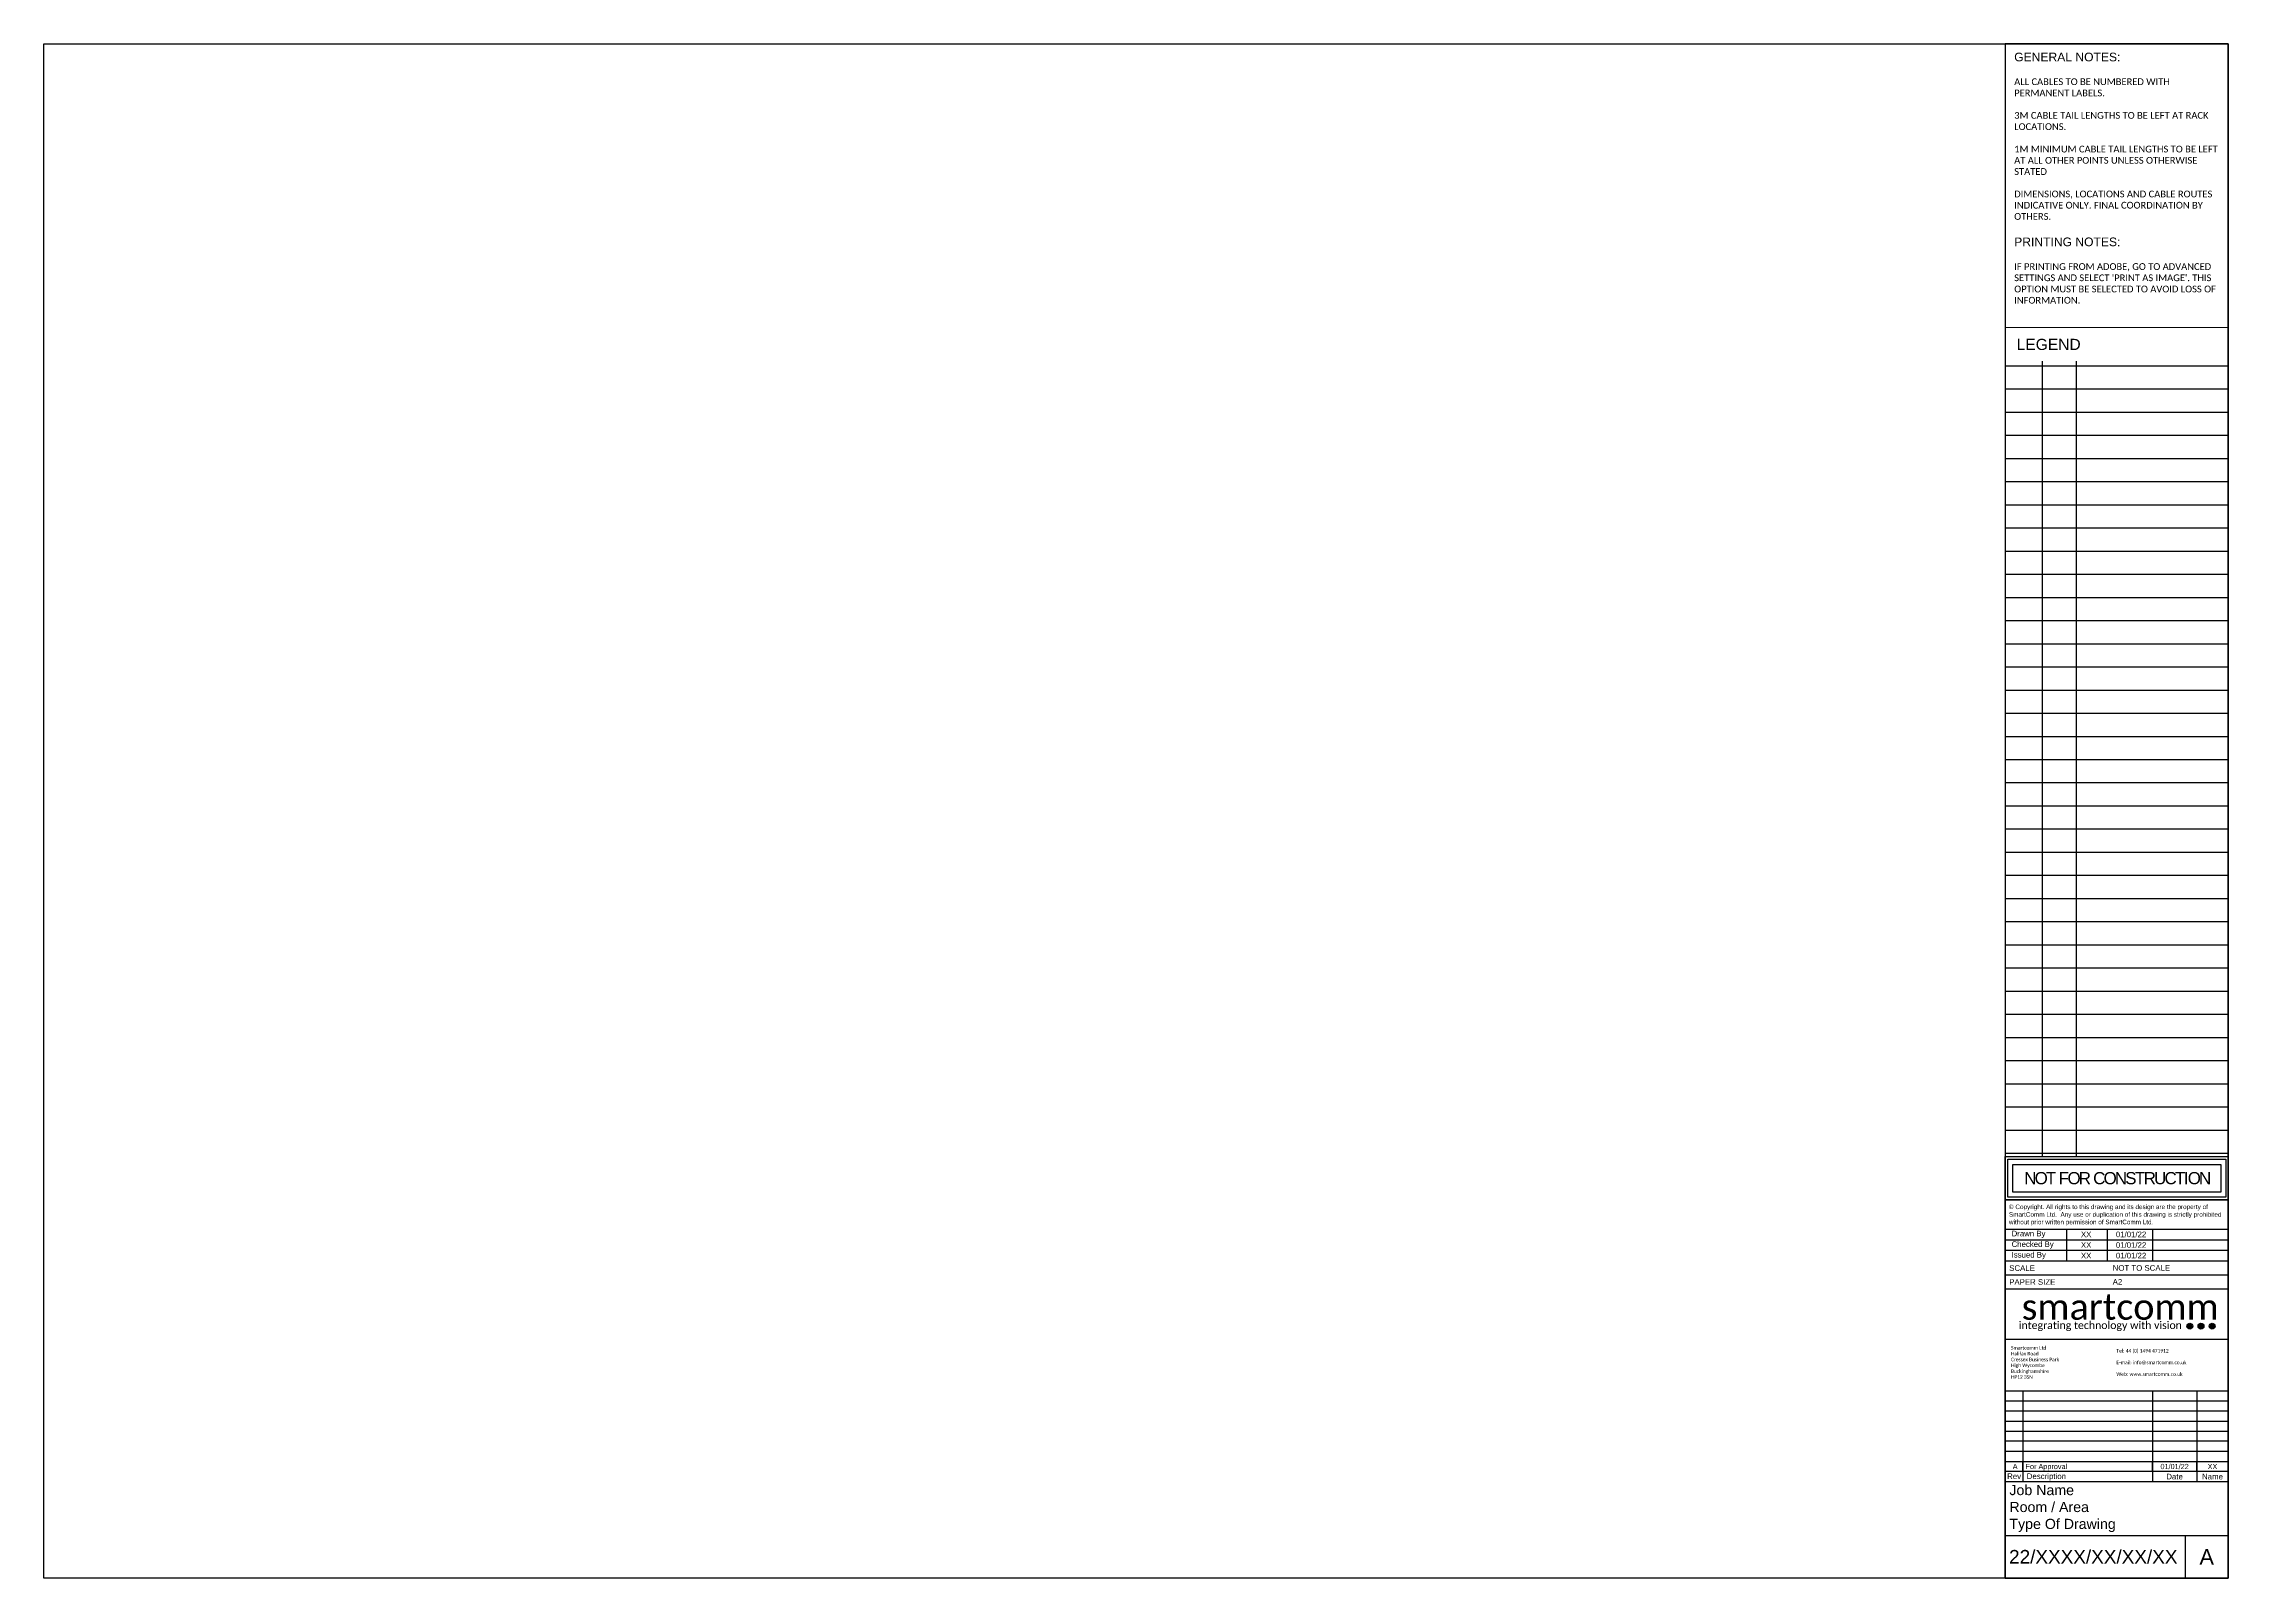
# Paper-space layout 'Layout A2' of a CAD drawing. Header units: millimetres. Extents: x 9 to 573, y 6 to 402.
# The model-space entities are those that its viewports show. They can reach past a viewport. Long polylines and large blocks are cut down to what shows.
import ezdxf
from ezdxf.enums import TextEntityAlignment as Align

# ---------------------------------------------------------------- set-up
doc = ezdxf.new("R2010")
doc.units = ezdxf.units.MM
doc.layers.add('SC - TITLE_BLOCK', color=7, linetype='Continuous')
doc.layers.add('SC - Xlines', color=252, linetype='Continuous', plot=False)
doc.styles.add('CALIBRI', font='calibri.ttf')
doc.styles.get("Standard").update_dxf_attribs({"font": 'arial.ttf', "height": 35})
doc.styles.add('STYLE1', font='arial.ttf', dxfattribs={"height": 50})

# ---------------------------------------------------------------- blocks, each defined once
blk = doc.blocks.new('DrawnChkIss')
at = {"layer": 'SC - TITLE_BLOCK'}
for p, q in [((0, 9.05), (44.13, 9.05)), ((12.21, 2.75), (12.21, 9.05)), ((20.25, 2.75), (20.25, 9.05)), ((29.13, 9.05), (29.13, 2.75)), ((0, 6.95), (44.13, 6.95)), ((0, 4.85), (44.13, 4.85)), ((0, 2.75), (44.13, 2.75))]:
    blk.add_line(p, q, dxfattribs=at)
at = {"layer": 'SC - TITLE_BLOCK', "char_height": 1.1057, "width": 10.9483, "attachment_point": 4}
for s, insert in [('{\\fArial|b0|i0|c0|p34;Drawn By}', (1.26, 8)), ('{\\fArial|b0|i0|c0|p34;Checked By}', (1.26, 5.9)), ('{\\fArial|b0|i0|c0|p34;Issued By}', (1.26, 3.8))]:
    blk.add_mtext(s, dxfattribs=dict(at, insert=insert))
at = {"layer": 'SC - TITLE_BLOCK', "style": 'STYLE1'}
for tag, p in [('INITIALS', (16.01, 8)), ('INITIALS', (16.01, 5.9)), ('INITIALS', (16.01, 3.8)), ('DRAWDATE', (24.89, 8)), ('ISSUEDATE', (24.89, 3.8)), ('CHKDDATE', (24.89, 5.9))]:
    blk.add_attdef(tag, text='', height=1.11, dxfattribs=at).set_placement(p, align=Align.MIDDLE_CENTER)
blk = doc.blocks.new('RevisionDTLS')
at = {"layer": 'SC - TITLE_BLOCK', "ltscale": 5}
for p, q in [((3.4, 0), (3.4, 1.94)), ((28.3, 0), (28.3, 1.94)), ((36.8, 0), (36.8, 1.94))]:
    blk.add_line(p, q, dxfattribs=at)
blk.add_lwpolyline([(0, 1.94), (42.87, 1.94), (42.87, 0), (0, 0)], close=True, dxfattribs=at)
blk.add_attdef('REV', text='', height=1, dxfattribs=at).set_placement((1.9, 0.97), align=Align.MIDDLE)
blk.add_attdef('DESCRIPTION', text='', height=1, dxfattribs=at).set_placement((3.9, 0.97), align=Align.MIDDLE_LEFT)
for tag, p in [('DATE', (32.55, 0.97)), ('INITIAL', (39.83, 0.97))]:
    blk.add_attdef(tag, text='', height=1, dxfattribs=at).set_placement(p, align=Align.MIDDLE_CENTER)
blk = doc.blocks.new('*U55')
at = {"layer": 'SC - TITLE_BLOCK'}
for points in [[(-28.8, 11.19), (28.8, 11.19), (28.8, 0), (-28.8, 0)], [(-28.15, 10.44), (28.15, 10.44), (28.15, 0.65), (-28.15, 0.65)], [(-26.84, 9.14), (26.84, 9.14), (26.84, 1.96), (-26.84, 1.96)]]:
    blk.add_lwpolyline(points, close=True, dxfattribs=at)
at = {"layer": 'SC - TITLE_BLOCK', "insert": (0, 5.55), "char_height": 3.1388, "width": 53.6862, "attachment_point": 5, "style": 'STYLE1'}
blk.add_mtext('{\\T0.85;NOT FOR CONSTRUCTION}', dxfattribs=at)
blk = doc.blocks.new('SMARTCOMM LOGO 2019')
at = {"layer": 'SC - TITLE_BLOCK', "ltscale": 5, "true_color": 0x0fce74}
h = blk.add_hatch(color=112, dxfattribs=at)
h.dxf.hatch_style = 1
edge = h.paths.add_edge_path()
edge.add_arc((14.16, -2.37), 0.569, 0, 360)
h = blk.add_hatch(color=112, dxfattribs=at)
h.dxf.hatch_style = 1
edge = h.paths.add_edge_path()
edge.add_arc((16.32, -2.37), 0.569, 0, 360)
h = blk.add_hatch(color=112, dxfattribs=at)
h.dxf.hatch_style = 1
edge = h.paths.add_edge_path()
edge.add_arc((18.48, -2.37), 0.569, 0, 360)
at = {"layer": 'SC - TITLE_BLOCK', "color": 112, "ltscale": 5, "true_color": 0x0fce74}
for centre in [(14.16, -2.37), (16.32, -2.37), (18.48, -2.37)]:
    blk.add_circle(centre, 0.569, dxfattribs=at)
at = {"layer": 'SC - TITLE_BLOCK', "ltscale": 5, "insert": (0, 1.36), "char_height": 5, "attachment_point": 5, "style": 'CALIBRI'}
blk.add_mtext_dynamic_manual_height_columns('\\pxqd;{\\C232;\\c6885326;smart\\C253;\\c10396581;comm}', width=36.8648, gutter_width=48.7, heights=[0], dxfattribs=at)
at = {"layer": 'SC - TITLE_BLOCK', "ltscale": 5, "insert": (-3.19, -2.37), "char_height": 1.47, "attachment_point": 5, "line_spacing_factor": 0.816327, "style": 'CALIBRI'}
blk.add_mtext_dynamic_manual_height_columns('{\\C253;\\c10396581;integrating technology with} {\\C232;\\c6885326;vision}', width=69.6177, gutter_width=48.7, heights=[0], dxfattribs=at)

msp = doc.modelspace()

# ---------------------------------------------------------------- linework, layer by layer
at = {"ltscale": 5}
msp.add_lwpolyline([(-68720.947, 22431.458), (-71111.023, 22431.458), (-71111.023, 11585.862), (-68720.947, 11585.862)], close=True, dxfattribs=at)
at = {"layer": 'SC - Xlines', "ltscale": 5, "transparency": 33554483}
for p, q in [((-68720.947, 22000), (-71111.023, 22000)), ((-68720.947, 21760.778), (-71111.023, 21760.778)), ((-68720.947, 21521.556), (-71111.023, 21521.556)), ((-68720.947, 21282.335), (-71111.023, 21282.335)), ((-68720.947, 21043.113), (-71111.023, 21043.113)), ((-68720.947, 20803.891), (-71111.023, 20803.891)), ((-68720.947, 20564.669), (-71111.023, 20564.669)), ((-68720.947, 20325.448), (-71111.023, 20325.448)), ((-68720.947, 20086.226), (-71111.023, 20086.226)), ((-68720.947, 19847.004), (-71111.023, 19847.004)), ((-68720.947, 19607.782), (-71111.023, 19607.782)), ((-68720.947, 19368.56), (-71111.023, 19368.56)), ((-68720.947, 19129.339), (-71111.023, 19129.339)), ((-68720.947, 18890.117), (-71111.023, 18890.117)), ((-68720.947, 18650.895), (-71111.023, 18650.895)), ((-68720.947, 18411.673), (-71111.023, 18411.673)), ((-68720.947, 18172.451), (-71111.023, 18172.451)), ((-68720.947, 17933.23), (-71111.023, 17933.23)), ((-68720.947, 17694.008), (-71111.023, 17694.008)), ((-68720.947, 17454.786), (-71111.023, 17454.786)), ((-68720.947, 17215.564), (-71111.023, 17215.564)), ((-68720.947, 16976.342), (-71111.023, 16976.342)), ((-68720.947, 16737.121), (-71111.023, 16737.121)), ((-68720.947, 16497.899), (-71111.023, 16497.899)), ((-68720.947, 16258.677), (-71111.023, 16258.677)), ((-68720.947, 16019.455), (-71111.023, 16019.455)), ((-68720.947, 15780.234), (-71111.023, 15780.234)), ((-68720.947, 15541.012), (-71111.023, 15541.012)), ((-68720.947, 15301.79), (-71111.023, 15301.79)), ((-68720.947, 15062.568), (-71111.023, 15062.568)), ((-68720.947, 14823.346), (-71111.023, 14823.346)), ((-68720.947, 14584.125), (-71111.023, 14584.125)), ((-68720.947, 14344.903), (-71111.023, 14344.903)), ((-68720.947, 14105.681), (-71111.023, 14105.681)), ((-68720.947, 13866.459), (-71111.023, 13866.459))]:
    msp.add_line(p, q, dxfattribs=at)
at = {"layer": 'SC - Xlines', "ltscale": 5}
msp.add_lwpolyline([(-68720.947, 22431.458), (-71111.023, 22431.458), (-71111.023, 11585.862), (-68720.947, 11585.862)], close=True, dxfattribs=at)
at = {"layer": 'SC - Xlines', "ltscale": 5, "transparency": 33554483}
for points in [[(-70710.312, 22050.204), (-70710.312, 12808.235)], [(-70359.453, 22050.204), (-70359.453, 12808.235)]]:
    msp.add_lwpolyline(points, dxfattribs=at)

psp = doc.layouts.new('Layout A2')

# ---------------------------------------------------------------- linework, layer by layer
at = {"ltscale": 5}
psp.add_lwpolyline([(515.38, 80.58), (515.38, 67.53)], dxfattribs=at)
at = {"layer": 'SC - TITLE_BLOCK'}
for p, q in [((515.38, 84.17), (572.98, 84.17)), ((515.38, 80.58), (572.98, 80.58)), ((515.38, 67.53), (572.98, 67.53)), ((515.38, 54.24), (572.98, 54.24)), ((515.38, 51.63), (572.98, 51.63)), ((519.96, 54.24), (519.96, 30.74)), ((553.4, 54.24), (553.4, 30.75)), ((564.82, 54.24), (564.82, 30.75)), ((515.38, 49.02), (572.98, 49.02)), ((515.38, 46.41), (572.98, 46.41)), ((515.38, 43.8), (572.98, 43.8)), ((572.98, 41.19), (515.38, 41.19)), ((515.38, 38.58), (572.98, 38.58)), ((515.39, 35.97), (572.98, 35.97)), ((572.98, 33.36), (515.39, 33.36)), ((515.39, 30.75), (572.98, 30.75)), ((515.38, 16.88), (572.98, 16.88)), ((561.82, 16.88), (561.82, 5.79))]:
    psp.add_line(p, q, dxfattribs=at)
for points in [[(8.83, 402.12), (572.98, 402.12), (572.98, 5.79), (8.83, 5.79)], [(515.38, 5.79), (572.98, 5.79), (572.98, 402.12), (515.38, 402.12)], [(515.38, 103.56), (572.98, 103.56), (572.98, 5.79), (515.38, 5.79)]]:
    psp.add_lwpolyline(points, close=True, dxfattribs=at)

# ---------------------------------------------------------------- block references
psp.add_blockref('*U55', (544.18, 103.56), dxfattribs=at)
ref = psp.add_blockref('DrawnChkIss', (515.38, 84.17), dxfattribs=dict(at, xscale=1.305101694059477, yscale=1.305101694059477, zscale=1.305101694059477))
ref.add_attrib('INITIALS', 'XX', dxfattribs={"height": 1.443, "style": 'STYLE1'}).set_placement((536.27, 94.61), align=Align.MIDDLE_CENTER)
ref.add_attrib('INITIALS', 'XX', dxfattribs={"height": 1.443, "style": 'STYLE1'}).set_placement((536.27, 91.87), align=Align.MIDDLE_CENTER)
ref.add_attrib('INITIALS', 'XX', dxfattribs={"height": 1.443, "style": 'STYLE1'}).set_placement((536.27, 89.13), align=Align.MIDDLE_CENTER)
ref.add_attrib('DRAWDATE', '01/01/22', dxfattribs={"height": 1.443, "style": 'STYLE1'}).set_placement((547.87, 94.61), align=Align.MIDDLE_CENTER)
ref.add_attrib('CHKDDATE', '01/01/22', dxfattribs={"height": 1.443, "style": 'STYLE1'}).set_placement((547.87, 91.87), align=Align.MIDDLE_CENTER)
ref.add_attrib('ISSUEDATE', '01/01/22', dxfattribs={"height": 1.443, "style": 'STYLE1'}).set_placement((547.87, 89.13), align=Align.MIDDLE_CENTER)
at = {"layer": 'SC - TITLE_BLOCK', "xscale": 1.3325, "yscale": 1.3325, "zscale": 1.3325}
psp.add_blockref('SMARTCOMM LOGO 2019', (544.18, 74.05), dxfattribs=at)
at = {"layer": 'SC - TITLE_BLOCK', "ltscale": 5, "xscale": 1.343556242106714, "yscale": 1.343556242106714, "zscale": 1.343556242106714}
psp.add_blockref('RevisionDTLS', (515.38, 33.36), dxfattribs=at).add_auto_attribs({'REV': 'A', 'DESCRIPTION': 'For Approval', 'DATE': '01/01/22', 'INITIAL': 'XX'})

# ---------------------------------------------------------------- texts
at = {"layer": 'SC - TITLE_BLOCK', "style": 'STYLE1'}
psp.add_text('LEGEND', height=2.878, dxfattribs=at).set_placement((526.59, 325.9), align=Align.TOP_CENTER)
for s, insert, char_height, width, attachment_point in [("\\pxsm1;{\\H1.09091x;GENERAL NOTES:\\P\\H0.77778x;\\P\\fCalibri|b0|i0|c0|p34;\\C16;\\c128;ALL CABLES TO BE NUMBERED WITH PERMANENT LABELS. \\P\\P3M CABLE TAIL LENGTHS TO BE LEFT AT RACK LOCATIONS.\\P\\P1M MINIMUM CABLE TAIL LENGTHS TO BE LEFT AT ALL OTHER POINTS UNLESS OTHERWISE STATED\\P\\PDIMENSIONS, LOCATIONS AND CABLE ROUTES INDICATIVE ONLY. FINAL COORDINATION BY OTHERS.\\P\\H1.17857x;\\P\\fArial|b0|i0|c0|p34;\\H1.09091x;\\C256;PRINTING NOTES:\\P\\H0.77778x;\\P\\fCalibri|b0|i0|c0|p34;\\C16;\\c128;IF PRINTING FROM ADOBE, GO TO ADVANCED SETTINGS AND SELECT 'PRINT AS IMAGE'. THIS OPTION MUST BE SELECTED TO AVOID LOSS OF INFORMATION.}", (517.69, 399.8), 2.05, 52.5568, 1), ('{\\H1.809x;Job Name\\PRoom / Area\\PType Of Drawing}', (516.45, 23.81), 1.4487, 56.5595, 4), ('22/XXXX/XX/XX/XX', (516.37, 11.33), 3.5, 48.4536, 4), ('A', (567.4, 11.33), 4, 8.1569, 5)]:
    psp.add_mtext(s, dxfattribs=dict(at, insert=insert, char_height=char_height, width=width, attachment_point=attachment_point))
at = {"layer": 'SC - TITLE_BLOCK', "linetype": 'Continuous', "insert": (516.33, 102.31), "char_height": 1.17459, "width": 55.2322, "attachment_point": 1}
psp.add_mtext('{\\fArial|b0|i0|c0|p32;© \\fArial|b0|i0|c0|p34;Copyright. All rights to this drawing and its design are the property of  SmartComm Ltd.  Any use or duplication of this drawing is strictly prohibited without prior written permission of SmartComm Ltd.}', dxfattribs=at)
at = {"layer": 'SC - TITLE_BLOCK'}
for s, insert, char_height, width, attachment_point in [('{\\fArial|b0|i0|c0|p34;SCALE}', (516.4, 86.63), 1.4487, 15.6969, 1), ('{\\fArial|b0|i0|c0|p34;NOT TO SCALE}', (543.12, 86.66), 1.4487, 15.2104, 1), ('PAPER SIZE', (516.4, 83.04), 1.449, 15.6969, 1), ('A2', (543.12, 83.07), 1.449, 15.2104, 1), ('{\\fCalibri|b0|i0|c0|p34;\\H0.7222x;Smartcomm Ltd\\PHalifax Road\\PCressex Business Park \\PHigh Wycombe\\PBuckinghamshire\\PHP12 3SN}', (516.86, 61.54), 1.25, 33.4183, 4), ('{\\fCalibri|b0|i0|c0|p34;\\H0.7222x;Tel: 44 (0) 1494 471912\\P\\PE-mail: info@smartcomm.co.uk\\P\\PWeb: www.smartcomm.co.uk}', (544.08, 61.53), 1.25, 18.0501, 4), ('{\\fArial|b0|i0|c0|p34;Rev}', (517.67, 32.13), 1.4487, 4.5679, 5), ('{\\fArial|b0|i0|c0|p34;Description}', (520.94, 31.93), 1.4487, 14.718, 4), ('{\\fArial|b0|i0|c0|p34;Date}', (559.11, 32.05), 1.4487, 11.4196, 5), ('{\\fArial|b0|i0|c0|p34;Name}', (568.9, 32.05), 1.4487, 8.1569, 5)]:
    psp.add_mtext(s, dxfattribs=dict(at, insert=insert, char_height=char_height, width=width, attachment_point=attachment_point))

# ---------------------------------------------------------------- viewports
at = {"layer": '0'}
psp.add_viewport(center=(262.11, 203.95), size=(506.54, 396.3273), view_center_point=(25831.042, -1511.734), view_height=938.90005, dxfattribs=at)
at = {"layer": 'SC - TITLE_BLOCK', "view_target_point": (1300.535, 803.483)}
psp.add_viewport(center=(544.18, 221.8), size=(57.6, 214.1), view_center_point=(-71239.791, 17315.018), view_height=8563.9912, status=3, dxfattribs=at)

doc.saveas('drawing.dxf')
